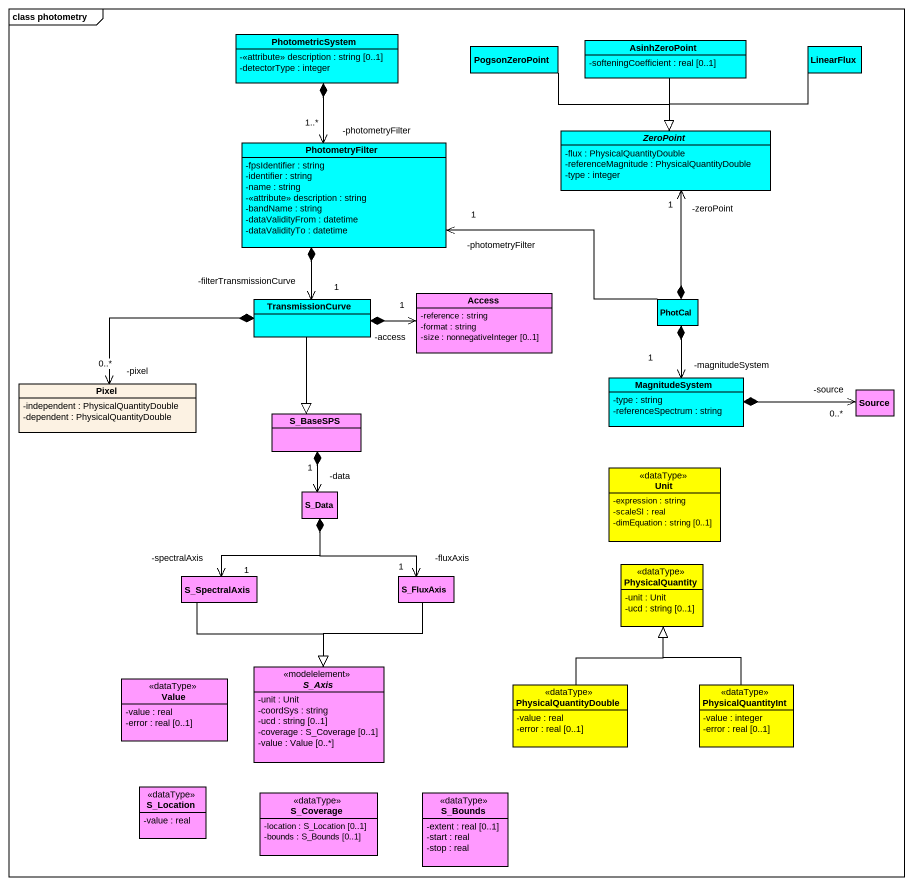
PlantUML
@startuml
mainframe class photometry
hide circle
hide empty members
skinparam classAttributeIconSize 0
class PhotometricSystem #00FFFF {
  -<<attribute>> description : string [0..1]
  -detectorType : integer
}
class PogsonZeroPoint #00FFFF
class AsinhZeroPoint #00FFFF {
  -softeningCoefficient : real [0..1]
}
class LinearFlux #00FFFF
abstract class ZeroPoint #00FFFF {
  -flux : PhysicalQuantityDouble
  -referenceMagnitude : PhysicalQuantityDouble
  -type : integer
}
class PhotometryFilter #00FFFF {
  -fpsIdentifier : string
  -identifier : string
  -name : string
  -<<attribute>> description : string
  -bandName : string
  -dataValidityFrom : datetime
  -dataValidityTo : datetime
}
class TransmissionCurve #00FFFF
class Access #FF99FF {
  -reference : string
  -format : string
  -size : nonnegativeInteger [0..1]
}
class PhotCal #00FFFF
class Pixel {
  -independent : PhysicalQuantityDouble
  -dependent : PhysicalQuantityDouble
}
class MagnitudeSystem #00FFFF {
  -type : string
  -referenceSpectrum : string
}
class Source #FF99FF
class S_BaseSPS #FF99FF
class Unit <<dataType>> #FFFF00 {
  -expression : string
  -scaleSI : real
  -dimEquation : string [0..1]
}
class S_Data #FF99FF
class S_SpectralAxis #FF99FF
class S_FluxAxis #FF99FF
class PhysicalQuantity <<dataType>> #FFFF00 {
  -unit : Unit
  -ucd : string [0..1]
}
abstract class S_Axis <<modelelement>> #FF99FF {
  -unit : Unit
  -coordSys : string
  -ucd : string [0..1]
  -coverage : S_Coverage [0..1]
  -value : Value [0..*]
}
class Value <<dataType>> #FF99FF {
  -value : real
  -error : real [0..1]
}
class PhysicalQuantityDouble <<dataType>> #FFFF00 {
  -value : real
  -error : real [0..1]
}
class PhysicalQuantityInt <<dataType>> #FFFF00 {
  -value : integer
  -error : real [0..1]
}
class S_Location <<dataType>> #FF99FF {
  -value : real
}
class S_Coverage <<dataType>> #FF99FF {
  -location : S_Location [0..1]
  -bounds : S_Bounds [0..1]
}
class S_Bounds <<dataType>> #FF99FF {
  -extent : real [0..1]
  -start : real
  -stop : real
}
PhotometricSystem *--> "-photometryFilter\n1..*" PhotometryFilter
PogsonZeroPoint --|> ZeroPoint
AsinhZeroPoint --|> ZeroPoint
LinearFlux -left-|> ZeroPoint
PhotometryFilter *--> "-filterTransmissionCurve\n1" TransmissionCurve
TransmissionCurve *-right-> "-access\n1" Access
TransmissionCurve *-left-> "-pixel\n0..*" Pixel
TransmissionCurve --|> S_BaseSPS
PhotCal *-up-> "-zeroPoint\n1" ZeroPoint
PhotCal -left-> "-photometryFilter\n1" PhotometryFilter
PhotCal *--> "-magnitudeSystem\n1" MagnitudeSystem
MagnitudeSystem *-right-> "-source\n0..*" Source
S_BaseSPS *--> "-data\n1" S_Data
S_Data *--> "-spectralAxis\n1" S_SpectralAxis
S_Data *--> "-fluxAxis\n1" S_FluxAxis
S_SpectralAxis --|> S_Axis
S_FluxAxis --|> S_Axis
PhysicalQuantityDouble -up-|> PhysicalQuantity
PhysicalQuantityInt -up-|> PhysicalQuantity
@enduml
